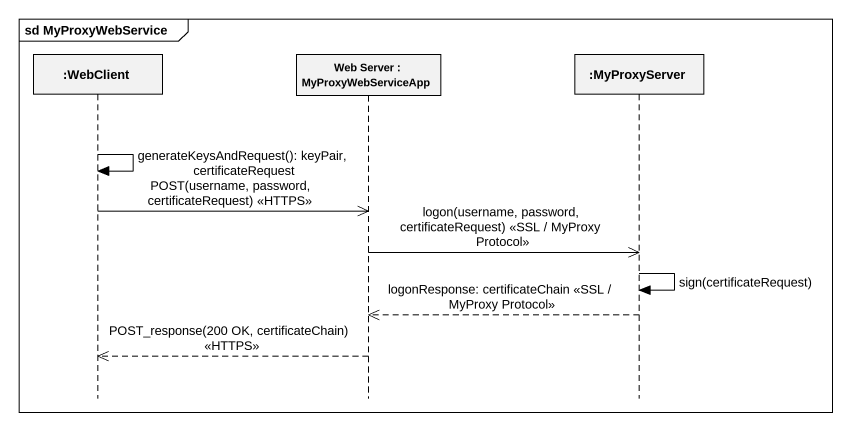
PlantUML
@startuml
mainframe sd MyProxyWebService
hide footbox
participant ":WebClient" as WebClient
participant "Web Server : MyProxyWebServiceApp" as Web_Server
participant ":MyProxyServer" as MyProxyServer

WebClient -> WebClient : generateKeysAndRequest(): keyPair, certificateRequest
WebClient ->> Web_Server : POST(username, password, certificateRequest) <<HTTPS>>
Web_Server ->> MyProxyServer : logon(username, password, certificateRequest) <<SSL / MyProxy Protocol>>
MyProxyServer -> MyProxyServer : sign(certificateRequest)
MyProxyServer -->> Web_Server : logonResponse: certificateChain <<SSL / MyProxy Protocol>>
Web_Server -->> WebClient : POST_response(200 OK, certificateChain) <<HTTPS>>
@enduml
